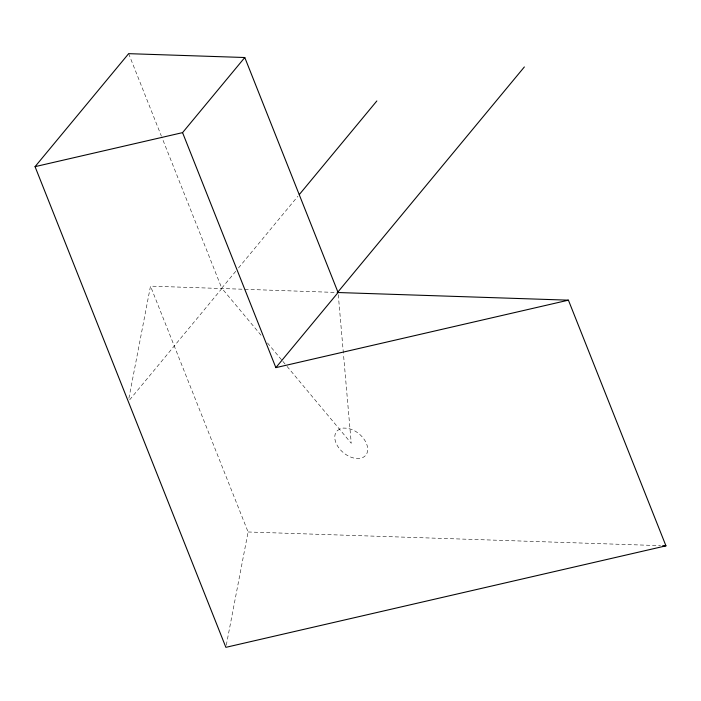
<?xml version="1.0" encoding="UTF-8"?>
<svg xmlns="http://www.w3.org/2000/svg" width="701" height="701" viewBox="0 0 701 701"><rect width="100%" height="100%" fill="white"/><g stroke="black" fill="none" stroke-linecap="round" stroke-linejoin="round"><path stroke-width="0.53" stroke-dasharray="3.5 2.63" d="M128.896 398.291L150.496 286.139L243.72 289.259M226.292 645.2L248.093 531.98L150.496 286.139M235.729 271.313L221.753 288.181L261.885 336.243M238.515 267.94L297.899 196.254M129.676 399.815L221.884 288.505L161.703 136.914M248.093 531.98L660.482 545.658M244.807 289.303L337.006 292.483M267.475 342.947L282.161 360.533M282.853 361.365L286.35 365.554M287.051 366.395L351.245 443.269L343.472 354.242M128.651 53.662L161.3 135.898M338.276 294.692L343.376 353.164M339.845 428.951L337.155 430.808A18.822 12.25 39.6 0 0 345.286 454.125A18.822 12.25 39.6 0 0 367.394 451.97A18.822 12.25 39.6 0 0 351.587 429.398L347.31 428.223L343.306 428.066L339.845 428.951"/><path stroke-width="1.05" d="M338.092 292.527L568.415 300.168L665.95 545.842L225.88 647.338L35.05 166.654L128.651 53.662L244.789 57.517L338.092 292.527L275.861 367.639L182.567 132.629L244.789 57.517M299.301 194.571L376.849 100.953M337.891 292.028L524.366 66.937M35.05 166.654L182.567 132.629M275.861 367.639L568.415 300.168M662.664 545.728L665.95 545.842"/></g></svg>
